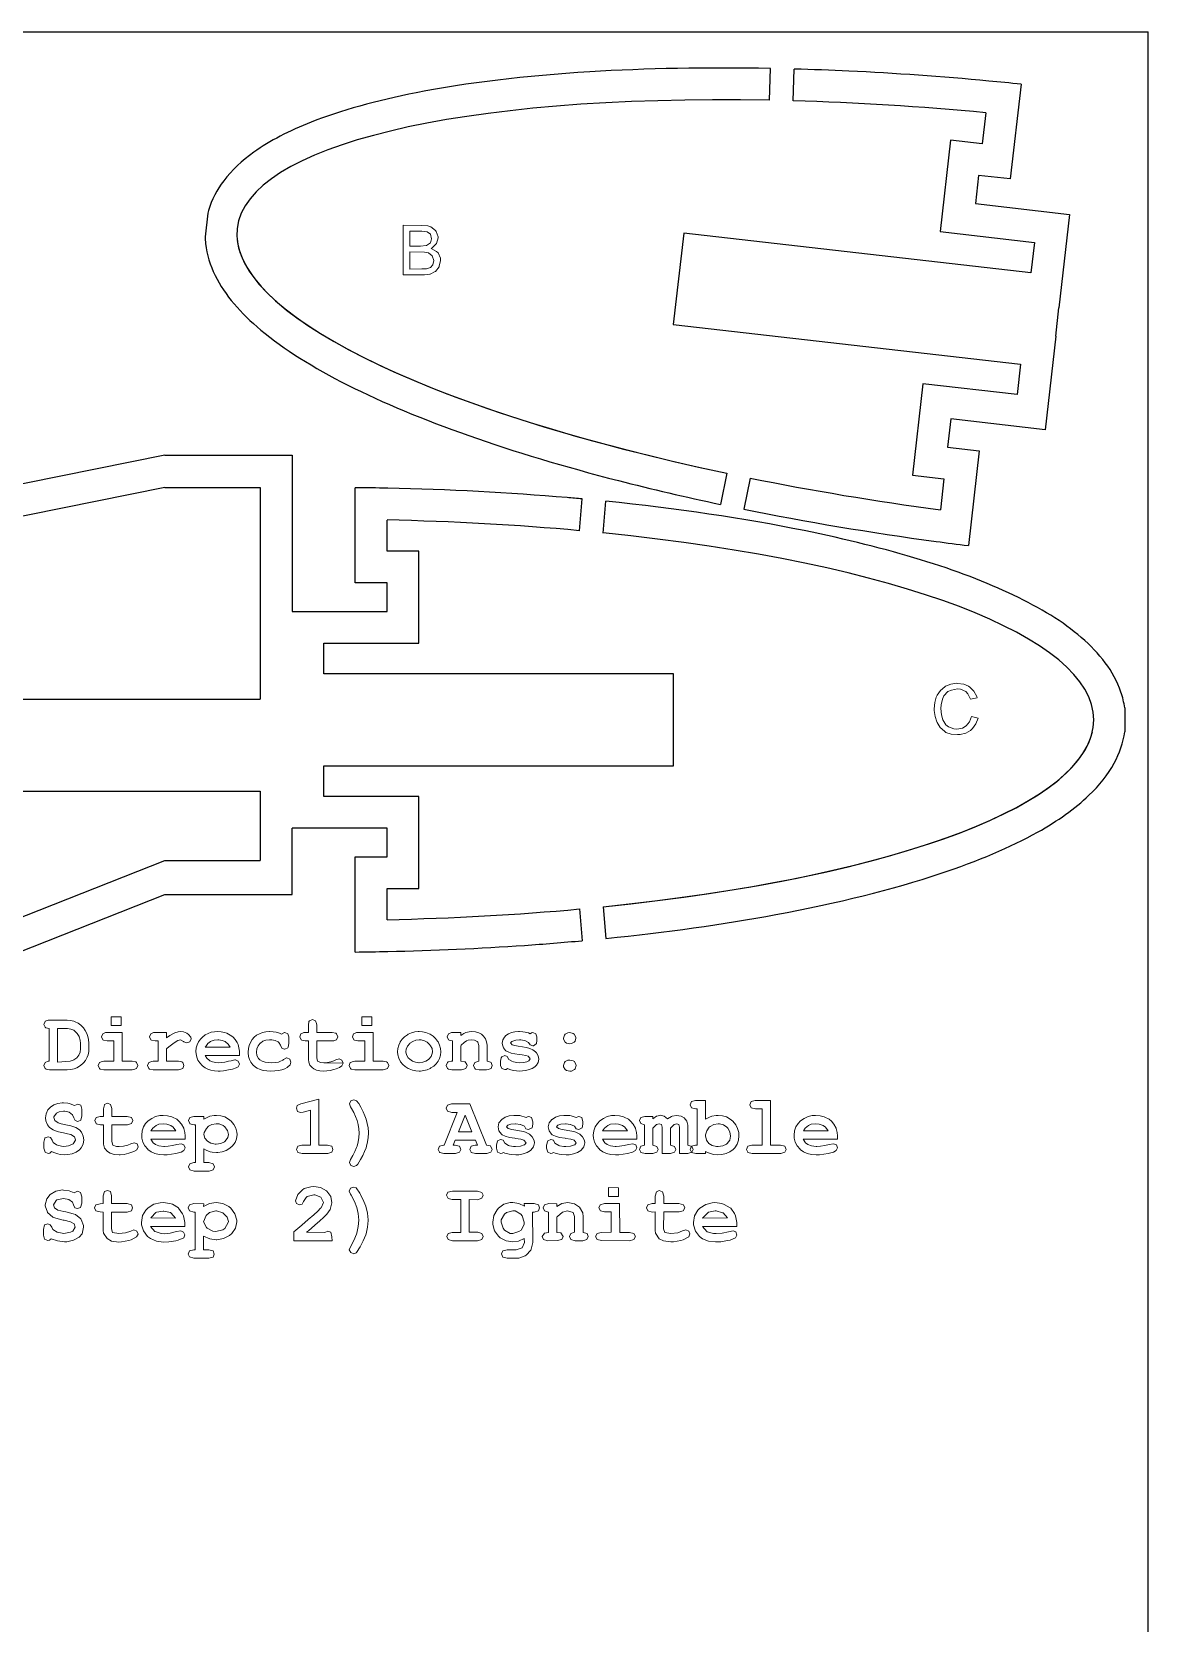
# Model space of a CAD drawing. Extents: x 0 to 230, y 0 to 100.
# Drawn here: x 194.9 to 230, y 50 to 100 of the extents above; entities that cross this region are included whole.
import ezdxf

# ---------------------------------------------------------------- set-up
doc = ezdxf.new("R2010")
doc.units = 0
doc.header["$MEASUREMENT"] = 0
for name, color, linetype in [('envelope', 2, 'Continuous'), ('man-cut', 6, 'Continuous'), ('man-cut-outerr', 1, 'Continuous'), ('text', 5, 'Continuous')]:
    doc.layers.add(name, color=color, linetype=linetype)

msp = doc.modelspace()

# ---------------------------------------------------------------- linework, layer by layer
at = {"layer": 'envelope'}
for p in [(60.11, 100), (230, 0)]:
    msp.add_line(p, (230, 100), dxfattribs=at)
at = {"layer": 'man-cut'}
for p, q in [((224.896, 97.458), (224.785, 96.485)), ((223.792, 96.598), (223.463, 93.722)), ((224.785, 96.485), (223.792, 96.598)), ((215.406, 93.678), (215.077, 90.802)), ((226.316, 92.432), (215.406, 93.678)), ((223.463, 93.722), (226.425, 93.383)), ((226.425, 93.383), (226.316, 92.432)), ((215.077, 90.802), (225.988, 89.556)), ((225.988, 89.556), (225.879, 88.605)), ((222.917, 88.943), (222.589, 86.067)), ((225.879, 88.605), (222.917, 88.943)), ((222.589, 86.067), (223.582, 85.953)), ((199.1, 85.678), (202.1, 85.678)), ((202.1, 85.678), (202.1, 79.035)), ((223.582, 85.953), (223.471, 84.979)), ((206.081, 83.683), (206.081, 84.661)), ((207.081, 83.683), (206.081, 83.683)), ((207.081, 80.788), (207.081, 83.683)), ((204.1, 79.83), (204.1, 80.788)), ((204.1, 80.788), (207.081, 80.788)), ((215.081, 79.83), (204.1, 79.83)), ((215.081, 76.935), (215.081, 79.83)), ((191.6, 79.035), (202.1, 79.035)), ((204.1, 75.978), (204.1, 76.935)), ((204.1, 76.935), (215.081, 76.935)), ((191.6, 76.14), (202.1, 76.14)), ((202.1, 76.14), (202.1, 73.968)), ((207.081, 75.978), (204.1, 75.978)), ((207.081, 73.083), (207.081, 75.978)), ((199.1, 73.968), (202.1, 73.968)), ((206.081, 72.104), (206.081, 73.083)), ((206.081, 73.083), (207.081, 73.083))]:
    msp.add_line(p, q, dxfattribs=at)
for points in [[(199.1, 85.678), (186.175, 83.075), (180.891, 81.86)], [(168.37, 61.607), (176.966, 65.19), (189.497, 70.176), (199.1, 73.968)]]:
    msp.add_lwpolyline(points, dxfattribs=at)
for centre, major_axis, ratio, start_param, end_param in [((226.152, 90.994), (24.779, -2.83), 0.252606, 1.930528, 4.352657), ((226.152, 90.994), (24.779, -2.83), 0.252606, 1.650312, 1.898714), ((226.152, 90.994), (24.779, -2.83), 0.252606, 3.201146, 4.352657), ((226.152, 90.994), (24.779, -2.83), 0.252606, 4.384471, 4.632873), ((226.152, 90.994), (24.779, -2.83), 0.252606, 4.384471, 4.632873), ((204.1, 78.383), (-24.191, 0), 0.260432, 4.373992, 4.630404), ((204.1, 78.383), (-24.191, 0), 0.260432, 1.942108, 4.341077), ((204.1, 78.383), (-24.191, 0), 0.260432, 1.942108, 3.082036), ((204.1, 78.383), (-24.191, 0), 0.260432, 1.652781, 1.909193), ((204.1, 78.383), (-24.191, 0), 0.260432, 1.652781, 1.909193)]:
    msp.add_ellipse(centre, major_axis=major_axis, ratio=ratio, start_param=start_param, end_param=end_param, dxfattribs=at)
at = {"layer": 'man-cut-outerr'}
for p, q in [((218.098, 97.849), (218.129, 98.848)), ((218.848, 97.831), (218.878, 98.831)), ((200.449, 94.307), (200.364, 93.562)), ((227.095, 90.436), (227.196, 91.325)), ((199.1, 86.698), (203.1, 86.698)), ((203.1, 86.698), (203.1, 81.788)), ((216.76, 86.132), (216.564, 85.151)), ((217.494, 85.98), (217.299, 85)), ((212.131, 84.325), (212.214, 85.322)), ((212.877, 84.253), (212.961, 85.25)), ((229.264, 78.758), (229.264, 78.008)), ((203.1, 72.893), (203.1, 74.978)), ((199.1, 72.893), (203.1, 72.893)), ((212.877, 72.512), (212.961, 71.515)), ((212.131, 72.44), (212.214, 71.443))]:
    msp.add_line(p, q, dxfattribs=at)
for points in [[(226.005, 98.353), (225.665, 95.378), (224.672, 95.491), (224.57, 94.602), (227.532, 94.264), (227.196, 91.325)], [(227.095, 90.436), (226.759, 87.498), (223.797, 87.836), (223.696, 86.947), (224.689, 86.833), (224.349, 83.857)], [(199.1, 86.698), (185.964, 84.053), (180.667, 82.834)], [(203.1, 81.788), (206.081, 81.788), (206.081, 82.683), (205.081, 82.683), (205.081, 85.677)], [(205.081, 71.088), (205.081, 74.083), (206.081, 74.083), (206.081, 74.978), (203.1, 74.978)], [(168.755, 60.684), (177.343, 64.264), (189.866, 69.246), (199.1, 72.893)]]:
    msp.add_lwpolyline(points, dxfattribs=at)
for points, knots in [([(218.129, 98.848), (216.136, 98.887), (214.225, 98.851), (210.43, 98.618), (208.59, 98.397), (205.737, 97.836), (204.631, 97.531), (203.003, 96.887), (202.402, 96.579), (201.526, 95.952), (201.206, 95.657), (200.739, 95.037), (200.572, 94.725), (200.464, 94.362), (200.456, 94.335), (200.449, 94.307)], [1.930064, 1.930064, 1.930064, 1.930064, 2.182025, 2.182025, 2.47046, 2.47046, 2.699196, 2.699196, 2.86919, 2.86919, 2.993871, 2.993871, 3.096572, 3.096572, 3.104889, 3.104889, 3.104889, 3.104889]), ([(226.005, 98.353), (225.666, 98.389), (225.328, 98.422), (224.99, 98.454), (223.512, 98.593), (222.041, 98.697), (220.02, 98.793), (219.446, 98.815), (218.878, 98.831)], [1.6097584, 1.6097584, 1.6097584, 1.6097584, 1.6503123, 1.6503123, 1.6503123, 1.8275497, 1.8275497, 1.8986244, 1.8986244, 1.8986244, 1.8986244]), ([(200.364, 93.562), (200.366, 93.491), (200.371, 93.419), (200.418, 93), (200.524, 92.664), (200.834, 92.033), (201.036, 91.736), (201.518, 91.168), (201.798, 90.896), (202.838, 90.027), (203.753, 89.455), (205.945, 88.349), (207.222, 87.817), (210.081, 86.809), (211.663, 86.335), (214.388, 85.634), (215.461, 85.385), (216.564, 85.151)], [3.178295, 3.178295, 3.178295, 3.178295, 3.199273, 3.199273, 3.301974, 3.301974, 3.404676, 3.404676, 3.507377, 3.507377, 3.741788, 3.741788, 3.9762, 3.9762, 4.210611, 4.210611, 4.353112, 4.353112, 4.353112, 4.353112]), ([(212.214, 85.322), (212.056, 85.336), (211.898, 85.35), (209.912, 85.52), (208.016, 85.62), (206.102, 85.661), (205.763, 85.668), (205.422, 85.674), (205.081, 85.677)], [4.3743371, 4.3743371, 4.3743371, 4.3743371, 4.3948397, 4.3948397, 4.6304044, 4.6304044, 4.6304044, 4.6722436, 4.6722436, 4.6722436, 4.6722436]), ([(229.264, 78.758), (229.239, 78.927), (229.199, 79.094), (229.033, 79.586), (228.863, 79.893), (228.441, 80.461), (228.188, 80.723), (227.329, 81.461), (226.617, 81.896), (224.926, 82.704), (223.946, 83.075), (221.74, 83.752), (220.515, 84.058), (217.292, 84.713), (215.188, 85.024), (212.961, 85.25)], [3.178748, 3.178748, 3.178748, 3.178748, 3.229508, 3.229508, 3.33288, 3.33288, 3.436252, 3.436252, 3.640605, 3.640605, 3.844957, 3.844957, 4.04931, 4.04931, 4.341842, 4.341842, 4.341842, 4.341842]), ([(217.299, 85), (219.244, 84.607), (221.277, 84.266), (223.337, 83.988), (223.674, 83.943), (224.011, 83.899), (224.349, 83.857)], [4.384543, 4.384543, 4.384543, 4.384543, 4.6328731, 4.6328731, 4.6328731, 4.6734239, 4.6734239, 4.6734239, 4.6734239]), ([(212.961, 71.515), (214.844, 71.706), (216.641, 71.958), (220.232, 72.622), (221.975, 73.055), (224.649, 73.945), (225.673, 74.377), (227.159, 75.209), (227.699, 75.589), (228.462, 76.321), (228.732, 76.656), (229.098, 77.331), (229.214, 77.664), (229.264, 78.008)], [1.941353, 1.941353, 1.941353, 1.941353, 2.188746, 2.188746, 2.47759, 2.47759, 2.706449, 2.706449, 2.876618, 2.876618, 3.001377, 3.001377, 3.104441, 3.104441, 3.104441, 3.104441]), ([(205.081, 71.088), (205.422, 71.091), (205.763, 71.097), (206.102, 71.104), (207.554, 71.135), (208.995, 71.2), (211.014, 71.34), (211.618, 71.389), (212.214, 71.443)], [1.6109413, 1.6109413, 1.6109413, 1.6109413, 1.6527809, 1.6527809, 1.6527809, 1.831436, 1.831436, 1.9088569, 1.9088569, 1.9088569, 1.9088569])]:
    msp.add_open_spline(points, degree=3, knots=knots, dxfattribs=at)
at = {"layer": 'text', "lineweight": 0}
for p, q in [((206.794, 92.548), (206.797, 93.084)), ((206.797, 93.084), (207.254, 93.079)), ((207.254, 93.079), (207.38, 93.056)), ((207.254, 93.079), (207.38, 93.056)), ((207.38, 93.056), (207.505, 92.964)), ((207.38, 93.056), (207.505, 92.964)), ((207.178, 92.551), (206.794, 92.548)), ((207.178, 92.551), (206.794, 92.548)), ((207.323, 92.554), (207.178, 92.551)), ((207.323, 92.554), (207.178, 92.551)), ((207.444, 92.598), (207.323, 92.554)), ((207.444, 92.598), (207.323, 92.554)), ((207.519, 92.683), (207.444, 92.598)), ((207.519, 92.683), (207.444, 92.598)), ((207.505, 92.964), (207.548, 92.818)), ((207.505, 92.964), (207.548, 92.818)), ((207.548, 92.818), (207.519, 92.683)), ((207.548, 92.818), (207.519, 92.683))]:
    msp.add_line(p, q, dxfattribs=at)
for points in [[(207.17, 93.919), (206.586, 93.923), (206.588, 92.363), (207.18, 92.367), (207.26, 92.364), (207.429, 92.39), (207.437, 92.39), (207.599, 92.465), (207.608, 92.472)], [(206.795, 93.268), (206.795, 93.74), (207.107, 93.737)], [(207.107, 93.737), (207.171, 93.735), (207.338, 93.713), (207.448, 93.638), (207.483, 93.5), (207.447, 93.366), (207.324, 93.282), (207.316, 93.282), (207.131, 93.265), (206.795, 93.268)], [(207.107, 93.737), (207.171, 93.735), (207.338, 93.713), (207.448, 93.638), (207.483, 93.5), (207.447, 93.366), (207.324, 93.282), (207.316, 93.282), (207.131, 93.265), (206.795, 93.268)], [(207.604, 93.76), (207.456, 93.877), (207.369, 93.904), (207.17, 93.919)], [(207.505, 93.212), (207.629, 93.335), (207.638, 93.351), (207.684, 93.526), (207.685, 93.557), (207.627, 93.727), (207.604, 93.76)], [(207.505, 93.212), (207.629, 93.335), (207.638, 93.351), (207.684, 93.526), (207.685, 93.557), (207.627, 93.727), (207.604, 93.76)], [(207.637, 93.103), (207.472, 93.189), (207.505, 93.212)], [(207.608, 92.472), (207.717, 92.612), (207.725, 92.636), (207.764, 92.819), (207.758, 92.891), (207.684, 93.054), (207.637, 93.103)], [(207.608, 92.472), (207.717, 92.612), (207.725, 92.636), (207.764, 92.819), (207.758, 92.891), (207.684, 93.054), (207.637, 93.103)], [(224.01, 79.529), (223.986, 79.53), (223.802, 79.505), (223.631, 79.438), (223.615, 79.423), (223.475, 79.308), (223.366, 79.16), (223.34, 79.097), (223.294, 78.93), (223.271, 78.731), (223.277, 78.675), (223.303, 78.49), (223.361, 78.32), (223.368, 78.296), (223.467, 78.14), (223.599, 78.024), (223.645, 77.99), (223.804, 77.937), (224.003, 77.922), (224.091, 77.919), (224.268, 77.961), (224.415, 78.052)], [(224.398, 79.412), (224.359, 79.437), (224.202, 79.507), (224.01, 79.529)], [(223.985, 78.09), (223.897, 78.101), (223.723, 78.163), (223.646, 78.23), (223.547, 78.385), (223.504, 78.539), (223.487, 78.739), (223.491, 78.859), (223.537, 79.034), (223.581, 79.136), (223.705, 79.268), (223.819, 79.32), (224.004, 79.354)], [(224.004, 79.354), (224.1, 79.342), (224.266, 79.273), (224.335, 79.198), (224.417, 79.027), (224.627, 79.076), (224.612, 79.117), (224.522, 79.28), (224.398, 79.412)], [(224.004, 79.354), (224.1, 79.342), (224.266, 79.273), (224.335, 79.198), (224.417, 79.027), (224.627, 79.076), (224.612, 79.117), (224.522, 79.28), (224.398, 79.412)], [(224.447, 78.49), (224.385, 78.325), (224.284, 78.192), (224.17, 78.124), (223.985, 78.09)], [(224.415, 78.052), (224.482, 78.113), (224.582, 78.254), (224.653, 78.435), (224.447, 78.49)], [(195.433, 67.653), (195.341, 67.618), (195.34, 67.617), (195.3, 67.522), (195.3, 67.52), (195.341, 67.428), (195.366, 67.411), (195.476, 67.39), (196.005, 67.39), (196.028, 67.39), (196.145, 67.399), (196.249, 67.418), (196.336, 67.451), (196.42, 67.499), (196.51, 67.571), (196.541, 67.601), (196.605, 67.683), (196.658, 67.782), (196.686, 67.86), (196.708, 67.964), (196.714, 68.077), (196.714, 68.203), (196.714, 68.226), (196.705, 68.34), (196.683, 68.435), (196.646, 68.53), (196.593, 68.626), (196.539, 68.704), (196.474, 68.778), (196.462, 68.788), (196.38, 68.849), (196.278, 68.899), (196.237, 68.913), (196.132, 68.938), (196.027, 68.946), (195.476, 68.947)], [(195.476, 68.947), (195.43, 68.945), (195.341, 68.912), (195.338, 68.909), (195.3, 68.815), (195.3, 68.815), (195.34, 68.722), (195.358, 68.707), (195.463, 68.683)], [(195.463, 68.683), (195.463, 67.653), (195.433, 67.653), (195.463, 67.653)], [(195.725, 67.631), (195.725, 68.683), (196.004, 68.683)], [(196.004, 68.683), (196.036, 68.682), (196.145, 68.666), (196.237, 68.629), (196.272, 68.603), (196.341, 68.531), (196.404, 68.428), (196.409, 68.418), (196.44, 68.32), (196.451, 68.209), (196.451, 68.085), (196.45, 68.048), (196.434, 67.938), (196.398, 67.849), (196.396, 67.844), (196.33, 67.763), (196.242, 67.699), (196.221, 67.688), (196.128, 67.662), (195.725, 67.631)], [(199.151, 68.556), (198.793, 68.556), (198.748, 68.554), (198.658, 68.52), (198.657, 68.519), (198.617, 68.424), (198.617, 68.422), (198.658, 68.33)], [(199.591, 68.59), (199.52, 68.584), (199.413, 68.55), (199.349, 68.52), (199.258, 68.466), (199.151, 68.392)], [(199.151, 68.392), (199.151, 68.556)], [(199.922, 68.365), (199.913, 68.411), (199.84, 68.496), (199.787, 68.533), (199.69, 68.576), (199.591, 68.59)], [(200.754, 68.59), (200.662, 68.585), (200.56, 68.565), (200.463, 68.531), (200.371, 68.481), (200.284, 68.417), (200.215, 68.349), (200.156, 68.266), (200.112, 68.174), (200.087, 68.074), (200.078, 67.965), (200.083, 67.89), (200.104, 67.788), (200.141, 67.693), (200.196, 67.606)], [(201.314, 68.334), (201.249, 68.412), (201.237, 68.423), (201.157, 68.48), (201.049, 68.534), (200.97, 68.562), (200.866, 68.583), (200.754, 68.59)], [(202.393, 68.59), (202.382, 68.59), (202.269, 68.582), (202.165, 68.56), (202.069, 68.522), (201.982, 68.472)], [(202.391, 68.328), (202.461, 68.324), (202.567, 68.305), (202.657, 68.266), (202.68, 68.249), (202.731, 68.161), (202.773, 68.065), (202.865, 68.035), (202.867, 68.035), (202.96, 68.075), (202.977, 68.099), (202.997, 68.209), (202.997, 68.378), (202.994, 68.423), (202.96, 68.514), (202.867, 68.554)], [(202.769, 68.508), (202.7, 68.539), (202.596, 68.57), (202.504, 68.585), (202.393, 68.59)], [(202.867, 68.554), (202.862, 68.554), (202.769, 68.508)], [(207.092, 68.59), (207.057, 68.59), (206.953, 68.577), (206.85, 68.548), (206.751, 68.503), (206.722, 68.487), (206.634, 68.424), (206.56, 68.351)], [(207.63, 67.575), (207.691, 67.659), (207.734, 67.746), (207.763, 67.848), (207.774, 67.952), (207.774, 67.956), (207.763, 68.06), (207.735, 68.162), (207.689, 68.262), (207.672, 68.289), (207.61, 68.371), (207.532, 68.441), (207.439, 68.502), (207.402, 68.521), (207.3, 68.56), (207.197, 68.583), (207.092, 68.59)], [(208.402, 68.556), (208.151, 68.556), (208.105, 68.554), (208.016, 68.52), (208.015, 68.519), (207.975, 68.424), (207.975, 68.423), (208.015, 68.33)], [(208.748, 68.59), (208.662, 68.584), (208.56, 68.56), (208.49, 68.528), (208.402, 68.467)], [(208.402, 68.467), (208.402, 68.556)], [(209.118, 68.445), (209.05, 68.504), (208.962, 68.553), (208.861, 68.58), (208.748, 68.59)], [(210.244, 68.59), (210.212, 68.59), (210.097, 68.579), (209.995, 68.554), (209.901, 68.515), (209.82, 68.462), (209.771, 68.415), (209.719, 68.328)], [(210.58, 68.52), (210.523, 68.544), (210.419, 68.574), (210.353, 68.584), (210.244, 68.59)], [(210.246, 68.328), (210.289, 68.325), (210.394, 68.308), (210.432, 68.295), (210.529, 68.248), (210.575, 68.169), (210.659, 68.14), (210.688, 68.143), (210.77, 68.199), (210.775, 68.207), (210.79, 68.316), (210.79, 68.38), (210.788, 68.427), (210.754, 68.516)], [(210.665, 68.556), (210.626, 68.547), (210.58, 68.52)], [(210.754, 68.516), (210.665, 68.556)], [(198.658, 68.33), (198.683, 68.313), (198.793, 68.293), (198.888, 68.293), (198.888, 67.653), (198.731, 67.653), (198.686, 67.65), (198.597, 67.618), (198.596, 67.617), (198.556, 67.522), (198.556, 67.52), (198.597, 67.428), (198.621, 67.411), (198.731, 67.39), (199.526, 67.39), (199.573, 67.393), (199.661, 67.428), (199.662, 67.428), (199.701, 67.521), (199.701, 67.523), (199.661, 67.618), (199.636, 67.633), (199.526, 67.653), (199.151, 67.653), (199.151, 68.05), (199.171, 68.066), (199.267, 68.144), (199.351, 68.208), (199.425, 68.258), (199.505, 68.303), (199.59, 68.328)], [(199.59, 68.328), (199.593, 68.328), (199.686, 68.278), (199.696, 68.27), (199.788, 68.23), (199.789, 68.23), (199.884, 68.27), (199.884, 68.27), (199.922, 68.365)], [(200.792, 67.61), (200.701, 67.615), (200.595, 67.636), (200.51, 67.673), (200.498, 67.682), (200.417, 67.752), (200.364, 67.839), (201.443, 67.839), (201.443, 67.952), (201.443, 67.97), (201.43, 68.08)], [(200.371, 68.103), (200.383, 68.123), (200.45, 68.209), (200.531, 68.272), (200.552, 68.284), (200.649, 68.317), (200.762, 68.328)], [(200.762, 68.328), (200.792, 68.326), (200.9, 68.311), (200.994, 68.272), (201.011, 68.261), (201.089, 68.193), (201.151, 68.103), (200.371, 68.103)], [(200.762, 68.328), (200.792, 68.326), (200.9, 68.311), (200.994, 68.272), (201.011, 68.261), (201.089, 68.193), (201.151, 68.103), (200.371, 68.103)], [(201.43, 68.08), (201.401, 68.178), (201.371, 68.242), (201.314, 68.334)], [(201.43, 68.08), (201.401, 68.178), (201.371, 68.242), (201.314, 68.334)], [(201.842, 68.335), (201.787, 68.248), (201.749, 68.154), (201.724, 68.052), (201.717, 67.941), (201.717, 67.916), (201.729, 67.81), (201.759, 67.712), (201.805, 67.623), (201.868, 67.544), (201.948, 67.474), (202.005, 67.438), (202.092, 67.398), (202.191, 67.369), (202.302, 67.352), (202.426, 67.347), (202.433, 67.347), (202.561, 67.352), (202.676, 67.366), (202.778, 67.389), (202.867, 67.422), (202.944, 67.463), (202.95, 67.468), (203.035, 67.546)], [(201.982, 68.472), (201.905, 68.408), (201.842, 68.335)], [(202.446, 67.609), (202.371, 67.612), (202.254, 67.627), (202.16, 67.656), (202.088, 67.7), (202.042, 67.746), (201.995, 67.834), (201.981, 67.942), (201.992, 68.042), (202.029, 68.137), (202.093, 68.219), (202.101, 68.225), (202.182, 68.282), (202.278, 68.316), (202.391, 68.328)], [(206.56, 68.351), (206.499, 68.265), (206.497, 68.259), (206.45, 68.158), (206.422, 68.057), (206.412, 67.954), (206.421, 67.856), (206.45, 67.754), (206.498, 67.656), (206.509, 67.638), (206.574, 67.557), (206.654, 67.488), (206.748, 67.431), (206.782, 67.415), (206.883, 67.377), (206.987, 67.355), (207.092, 67.348), (207.133, 67.349), (207.238, 67.361), (207.34, 67.389), (207.44, 67.433), (207.462, 67.444), (207.554, 67.504), (207.63, 67.575)], [(207.092, 67.61), (207.086, 67.61), (206.977, 67.624), (206.88, 67.66), (206.796, 67.719), (206.75, 67.766), (206.694, 67.855), (206.676, 67.949), (206.686, 68.035), (206.725, 68.128), (206.794, 68.213), (206.803, 68.221), (206.888, 68.281), (206.984, 68.316), (207.092, 68.328)], [(207.092, 68.328), (207.151, 68.324), (207.254, 68.3), (207.342, 68.254), (207.42, 68.184), (207.449, 68.145), (207.495, 68.051), (207.51, 67.95), (207.504, 67.896), (207.466, 67.804), (207.391, 67.719), (207.385, 67.713), (207.299, 67.656), (207.202, 67.623), (207.092, 67.61)], [(208.015, 68.33), (208.033, 68.317), (208.138, 68.293), (208.138, 67.653), (208.099, 67.653), (208.006, 67.633), (207.981, 67.614), (207.945, 67.522), (207.945, 67.52), (207.986, 67.428), (208.01, 67.411), (208.12, 67.39), (208.419, 67.39), (208.466, 67.393), (208.555, 67.428), (208.555, 67.428), (208.595, 67.521), (208.592, 67.555), (208.532, 67.633), (208.518, 67.641), (208.402, 67.653), (208.402, 68.143), (208.416, 68.158), (208.503, 68.242), (208.576, 68.293), (208.627, 68.313), (208.734, 68.328)], [(208.734, 68.328), (208.831, 68.317), (208.916, 68.276), (208.935, 68.254), (208.962, 68.15), (208.962, 67.653), (208.932, 67.652), (208.838, 67.618), (208.838, 67.617), (208.798, 67.522), (208.798, 67.52), (208.84, 67.428), (208.865, 67.411), (208.975, 67.39), (209.212, 67.39), (209.259, 67.393), (209.349, 67.428), (209.349, 67.428), (209.387, 67.521), (209.387, 67.523), (209.349, 67.618), (209.331, 67.63), (209.225, 67.653), (209.225, 68.143), (209.225, 68.157), (209.211, 68.268), (209.175, 68.364), (209.118, 68.445)], [(209.719, 68.328), (209.701, 68.227), (209.706, 68.173), (209.739, 68.077), (209.807, 67.996), (209.819, 67.987), (209.887, 67.947), (209.978, 67.913), (210.093, 67.887), (210.23, 67.868), (210.33, 67.855), (210.441, 67.834), (210.512, 67.811), (210.526, 67.804), (210.58, 67.727), (210.533, 67.667), (210.475, 67.642), (210.374, 67.619), (210.251, 67.61)], [(209.87, 67.427), (209.943, 67.396), (210.049, 67.369), (210.148, 67.353), (210.259, 67.348), (210.336, 67.35), (210.448, 67.365), (210.549, 67.393), (210.64, 67.433), (210.723, 67.485), (210.777, 67.535), (210.829, 67.621), (210.847, 67.722), (210.847, 67.724), (210.828, 67.825), (210.774, 67.919), (210.748, 67.949), (210.668, 68.012), (210.565, 68.06), (210.536, 68.07), (210.452, 68.091), (210.339, 68.111), (210.201, 68.132), (210.097, 68.149), (210.018, 68.172), (209.964, 68.23), (210.004, 68.277), (210.032, 68.291), (210.128, 68.318), (210.246, 68.328)], [(200.196, 67.606), (200.268, 67.526), (200.284, 67.513), (200.363, 67.453), (200.451, 67.407), (200.549, 67.375), (200.656, 67.354), (200.773, 67.348), (200.833, 67.349), (200.938, 67.356), (201.046, 67.371), (201.155, 67.392), (201.23, 67.408), (201.341, 67.445), (201.405, 67.481), (201.444, 67.568), (201.407, 67.662), (201.319, 67.7)], [(201.319, 67.7), (201.297, 67.698), (201.181, 67.673), (201.095, 67.653), (200.981, 67.63), (200.879, 67.615), (200.792, 67.61)], [(202.931, 67.763), (202.924, 67.762), (202.831, 67.713), (202.807, 67.693), (202.714, 67.643), (202.669, 67.631), (202.566, 67.615), (202.446, 67.609)], [(203.035, 67.546), (203.063, 67.629), (203.025, 67.723), (202.931, 67.763)], [(204.574, 67.73), (204.573, 67.73), (204.471, 67.698), (204.413, 67.671), (204.313, 67.637), (204.209, 67.618), (204.099, 67.61)], [(204.701, 67.598), (204.663, 67.692), (204.574, 67.73)], [(209.782, 67.832), (209.781, 67.832), (209.687, 67.792), (209.669, 67.766), (209.65, 67.656), (209.65, 67.567)], [(209.65, 67.567), (209.652, 67.521), (209.687, 67.433), (209.69, 67.429)], [(210.251, 67.61), (210.157, 67.617), (210.056, 67.638), (209.999, 67.659), (209.911, 67.714), (209.862, 67.806), (209.782, 67.832)], [(209.69, 67.429), (209.784, 67.392), (209.829, 67.4), (209.87, 67.427)], [(195.428, 66.124), (195.368, 66.008), (195.349, 65.879), (195.359, 65.783), (195.413, 65.658), (195.476, 65.579), (195.588, 65.498), (195.632, 65.477), (195.755, 65.437), (195.913, 65.402), (196.038, 65.377), (196.142, 65.35), (196.256, 65.279), (196.29, 65.186), (196.289, 65.171), (196.219, 65.063), (196.194, 65.046), (196.075, 64.998), (195.93, 64.98)], [(195.507, 66.21), (195.428, 66.124)], [(195.917, 66.353), (195.875, 66.351), (195.734, 66.33), (195.611, 66.284), (195.507, 66.21)], [(196.416, 64.872), (196.473, 64.932), (196.533, 65.046), (196.552, 65.184), (196.537, 65.306), (196.481, 65.425), (196.414, 65.502), (196.3, 65.573), (196.267, 65.589), (196.146, 65.625), (195.99, 65.662), (195.838, 65.693), (195.744, 65.72), (195.645, 65.791), (195.611, 65.885), (195.613, 65.914), (195.694, 66.024), (195.774, 66.068), (195.919, 66.089)], [(196.262, 66.261), (196.233, 66.278), (196.106, 66.33), (196.056, 66.341), (195.917, 66.353)], [(195.919, 66.089), (195.959, 66.087), (196.09, 66.056), (196.094, 66.055), (196.202, 65.974), (196.238, 65.879), (196.281, 65.793), (196.366, 65.762), (196.46, 65.804), (196.464, 65.808), (196.496, 65.939), (196.496, 66.137), (196.495, 66.145), (196.46, 66.272), (196.366, 66.311)], [(196.366, 66.311), (196.262, 66.261)], [(197.303, 66.336), (197.207, 66.295), (197.203, 66.291), (197.17, 66.16), (197.17, 65.922), (197.076, 65.922), (197.066, 65.922), (196.941, 65.887), (196.899, 65.791), (196.941, 65.696), (196.945, 65.693), (197.076, 65.658), (197.17, 65.658), (197.17, 65.08), (197.172, 65.051), (197.207, 64.926), (197.293, 64.82), (197.38, 64.765), (197.505, 64.726), (197.661, 64.715), (197.696, 64.715), (197.823, 64.73), (197.973, 64.765), (198.127, 64.819), (198.221, 64.876), (198.262, 64.965)], [(197.661, 64.976), (197.58, 64.982), (197.469, 65.019), (197.434, 65.13), (197.434, 65.658), (197.919, 65.658), (197.931, 65.66), (198.056, 65.696), (198.096, 65.789), (198.056, 65.887), (198.052, 65.891), (197.919, 65.922), (197.434, 65.922), (197.434, 66.16), (197.434, 66.17), (197.397, 66.295), (197.303, 66.336)], [(203.941, 66.461), (203.375, 66.314), (203.262, 66.261), (203.235, 66.178)], [(203.235, 66.178), (203.271, 66.08), (203.358, 66.041), (203.443, 66.056), (203.677, 66.118)], [(203.677, 66.118), (203.677, 65.019), (203.412, 65.019), (203.402, 65.019), (203.277, 64.984), (203.237, 64.888), (203.277, 64.794), (203.281, 64.79), (203.412, 64.757), (204.207, 64.757), (204.217, 64.757), (204.342, 64.794), (204.382, 64.888), (204.342, 64.984), (204.338, 64.988), (204.207, 65.019), (203.941, 65.019), (203.941, 66.461)], [(208.284, 66.049), (207.872, 65.019)], [(208.113, 66.314), (208.104, 66.314), (207.978, 66.278), (207.938, 66.182), (207.978, 66.087), (207.982, 66.083), (208.113, 66.049), (208.284, 66.049)], [(208.858, 65.18), (208.922, 65.019), (208.858, 65.019), (208.849, 65.019), (208.723, 64.984), (208.681, 64.888), (208.723, 64.794), (208.727, 64.79), (208.858, 64.757), (209.212, 64.757), (209.222, 64.757), (209.347, 64.794), (209.386, 64.888), (209.328, 65), (209.205, 65.019), (208.681, 66.313), (208.113, 66.314)], [(216.091, 66.422), (215.783, 66.422), (215.774, 66.422), (215.648, 66.386), (215.608, 66.291), (215.648, 66.195), (215.652, 66.191), (215.783, 66.158), (215.827, 66.158), (215.827, 65.019), (215.783, 65.019), (215.774, 65.019), (215.648, 64.984), (215.608, 64.888), (215.648, 64.794), (215.652, 64.79), (215.783, 64.757), (216.091, 64.757), (216.091, 64.82)], [(216.091, 65.831), (216.091, 66.422)], [(198.497, 65.702), (198.427, 65.592), (198.385, 65.469), (198.372, 65.331), (198.377, 65.24), (198.41, 65.111), (198.472, 64.996), (198.562, 64.892), (198.566, 64.888), (198.668, 64.811), (198.786, 64.757), (198.918, 64.724), (199.067, 64.715), (199.171, 64.717), (199.307, 64.732), (199.448, 64.757), (199.608, 64.799), (199.698, 64.847), (199.737, 64.934)], [(199.047, 65.956), (198.94, 65.949), (198.811, 65.918), (198.689, 65.862), (198.578, 65.783), (198.497, 65.702)], [(199.055, 65.693), (199.165, 65.683), (199.286, 65.639), (199.361, 65.581), (199.444, 65.469), (198.664, 65.469)], [(198.664, 65.469), (198.722, 65.554), (198.824, 65.639), (198.914, 65.675), (199.055, 65.693)], [(199.729, 65.415), (199.694, 65.542), (199.692, 65.55), (199.625, 65.675), (199.542, 65.777), (199.477, 65.831), (199.344, 65.901), (199.319, 65.91), (199.188, 65.945), (199.047, 65.956)], [(200.326, 65.922), (200.018, 65.922), (200.008, 65.922), (199.883, 65.887), (199.842, 65.791)], [(199.842, 65.791), (199.883, 65.696)], [(199.883, 65.696), (199.887, 65.693), (200.018, 65.658), (200.062, 65.658), (200.062, 64.47), (200.018, 64.47), (200.01, 64.47), (199.883, 64.434), (199.842, 64.337), (199.883, 64.245), (199.887, 64.241), (200.018, 64.206), (200.484, 64.206), (200.495, 64.206), (200.62, 64.245), (200.659, 64.337), (200.62, 64.434), (200.614, 64.437), (200.484, 64.47), (200.326, 64.47), (200.326, 64.901)], [(200.72, 65.956), (200.651, 65.952), (200.516, 65.926), (200.447, 65.901), (200.326, 65.833)], [(200.326, 65.833), (200.326, 65.922)], [(200.716, 65.046), (200.682, 65.048), (200.549, 65.077), (200.439, 65.146), (200.36, 65.234), (200.326, 65.35), (200.335, 65.419), (200.405, 65.546), (200.468, 65.612), (200.58, 65.673), (200.716, 65.693)], [(200.716, 65.693), (200.805, 65.685), (200.928, 65.637), (200.98, 65.598), (201.063, 65.494), (201.069, 65.481), (201.105, 65.354), (201.084, 65.257), (200.994, 65.146), (200.971, 65.127), (200.855, 65.067), (200.716, 65.046)], [(201.227, 64.998), (201.306, 65.103), (201.354, 65.223), (201.369, 65.354), (201.365, 65.423), (201.334, 65.548), (201.271, 65.666), (201.179, 65.773), (201.1, 65.841), (200.984, 65.904), (200.857, 65.943), (200.72, 65.956)], [(208.539, 65.964), (208.75, 65.442), (208.325, 65.442)], [(208.325, 65.442), (208.539, 65.964)], [(209.599, 65.72), (209.571, 65.592), (209.597, 65.469), (209.678, 65.361), (209.698, 65.346), (209.794, 65.298), (209.929, 65.259), (210.102, 65.234), (210.119, 65.232), (210.283, 65.207), (210.383, 65.177), (210.45, 65.092), (210.402, 65.034), (210.391, 65.028), (210.275, 64.99), (210.121, 64.976)], [(210.113, 65.956), (210.063, 65.956), (209.921, 65.937), (209.798, 65.895), (209.69, 65.829), (209.686, 65.824), (209.599, 65.72)], [(210.687, 64.963), (210.716, 65.088), (210.706, 65.163), (210.643, 65.284), (210.562, 65.361), (210.437, 65.427), (210.373, 65.444), (210.244, 65.471), (210.071, 65.498), (210.002, 65.51), (209.888, 65.539), (209.834, 65.596), (209.875, 65.643), (209.969, 65.679), (210.117, 65.693)], [(210.45, 65.887), (210.421, 65.899), (210.291, 65.941), (210.252, 65.947), (210.113, 65.956)], [(210.117, 65.693), (210.129, 65.693), (210.264, 65.673), (210.273, 65.671), (210.398, 65.614), (210.445, 65.535), (210.529, 65.506), (210.639, 65.566), (210.66, 65.681), (210.66, 65.746), (210.66, 65.756), (210.624, 65.883)], [(210.535, 65.922), (210.497, 65.914), (210.45, 65.887)], [(210.624, 65.883), (210.535, 65.922)], [(211.176, 65.72), (211.147, 65.592), (211.174, 65.469), (211.255, 65.361), (211.274, 65.346), (211.371, 65.298), (211.505, 65.259), (211.679, 65.234), (211.696, 65.232), (211.862, 65.207), (211.96, 65.177), (212.027, 65.092), (211.979, 65.034), (211.969, 65.028), (211.852, 64.99), (211.698, 64.976)], [(211.69, 65.956), (211.642, 65.956), (211.498, 65.937), (211.374, 65.895), (211.267, 65.829), (211.263, 65.824), (211.176, 65.72)], [(212.266, 64.963), (212.295, 65.088), (212.285, 65.163), (212.222, 65.284), (212.141, 65.361), (212.014, 65.427), (211.95, 65.444), (211.821, 65.471), (211.648, 65.498), (211.58, 65.51), (211.465, 65.539), (211.411, 65.596), (211.451, 65.643), (211.546, 65.679), (211.694, 65.693)], [(212.027, 65.887), (211.998, 65.899), (211.867, 65.941), (211.829, 65.947), (211.69, 65.956)], [(211.694, 65.693), (211.706, 65.693), (211.84, 65.673), (211.85, 65.671), (211.975, 65.614), (212.021, 65.535), (212.106, 65.506), (212.218, 65.566), (212.237, 65.681), (212.237, 65.746), (212.237, 65.756), (212.202, 65.883)], [(212.112, 65.922), (212.073, 65.914), (212.027, 65.887)], [(212.202, 65.883), (212.112, 65.922)], [(212.691, 65.702), (212.62, 65.592), (212.58, 65.469), (212.564, 65.331), (212.57, 65.24), (212.605, 65.111), (212.664, 64.996), (212.755, 64.892), (212.761, 64.888), (212.863, 64.811), (212.978, 64.757), (213.111, 64.724), (213.259, 64.715), (213.365, 64.717), (213.5, 64.732), (213.64, 64.757), (213.8, 64.799), (213.891, 64.847), (213.929, 64.934)], [(213.242, 65.956), (213.134, 65.949), (213.003, 65.918), (212.882, 65.862), (212.77, 65.783), (212.691, 65.702)], [(213.248, 65.693), (213.357, 65.683), (213.479, 65.639), (213.554, 65.581), (213.637, 65.469), (212.857, 65.469)], [(212.857, 65.469), (212.915, 65.554), (213.017, 65.639), (213.107, 65.675), (213.248, 65.693)], [(213.921, 65.415), (213.887, 65.542), (213.885, 65.55), (213.818, 65.675), (213.735, 65.777), (213.669, 65.831), (213.536, 65.901), (213.511, 65.91), (213.382, 65.945), (213.242, 65.956)], [(214.439, 65.922), (214.189, 65.922), (214.179, 65.922), (214.054, 65.887), (214.014, 65.791)], [(214.014, 65.791), (214.052, 65.696)], [(214.052, 65.696), (214.176, 65.658), (214.176, 65.019), (214.052, 64.984), (214.014, 64.888), (214.054, 64.794), (214.058, 64.79), (214.189, 64.757), (214.426, 64.757), (214.437, 64.757), (214.563, 64.794), (214.603, 64.888), (214.563, 64.982), (214.439, 65.019), (214.439, 65.55), (214.457, 65.571), (214.547, 65.666), (214.638, 65.693)], [(214.676, 65.958), (214.557, 65.935), (214.549, 65.931), (214.439, 65.849)], [(214.439, 65.849), (214.439, 65.922)], [(214.638, 65.693), (214.707, 65.669), (214.728, 65.587), (214.728, 64.757), (214.978, 64.757), (214.988, 64.757), (215.113, 64.794), (215.154, 64.888), (215.113, 64.982), (214.992, 65.019), (214.992, 65.55), (215.015, 65.579), (215.107, 65.669), (215.188, 65.693)], [(214.638, 65.693), (214.707, 65.669), (214.728, 65.587), (214.728, 64.757), (214.978, 64.757), (214.988, 64.757), (215.113, 64.794), (215.154, 64.888), (215.113, 64.982), (214.992, 65.019), (214.992, 65.55), (215.015, 65.579), (215.107, 65.669), (215.188, 65.693)], [(214.898, 65.847), (214.79, 65.929), (214.676, 65.958)], [(214.9, 65.845), (214.898, 65.847)], [(215.181, 65.956), (215.173, 65.956), (215.038, 65.929), (215.017, 65.92), (214.9, 65.845)], [(215.188, 65.693), (215.254, 65.669), (215.277, 65.587), (215.277, 64.757), (215.527, 64.757), (215.537, 64.757), (215.662, 64.794), (215.7, 64.888), (215.662, 64.982), (215.539, 65.019), (215.539, 65.608), (215.537, 65.648), (215.502, 65.775), (215.419, 65.879), (215.321, 65.935), (215.181, 65.956)], [(216.488, 65.956), (216.422, 65.954), (216.288, 65.926), (216.214, 65.899), (216.091, 65.831)], [(216.484, 64.976), (216.436, 64.978), (216.299, 65.007), (216.193, 65.071), (216.116, 65.175), (216.091, 65.308), (216.093, 65.344), (216.126, 65.471), (216.205, 65.581), (216.236, 65.608), (216.349, 65.671), (216.484, 65.693)], [(216.484, 65.693), (216.526, 65.691), (216.653, 65.658), (216.763, 65.581), (216.79, 65.552), (216.856, 65.438), (216.877, 65.304), (216.854, 65.179), (216.775, 65.071), (216.746, 65.048), (216.63, 64.994), (216.484, 64.976)], [(216.484, 65.693), (216.526, 65.691), (216.653, 65.658), (216.763, 65.581), (216.79, 65.552), (216.856, 65.438), (216.877, 65.304), (216.854, 65.179), (216.775, 65.071), (216.746, 65.048), (216.63, 64.994), (216.484, 64.976)], [(216.95, 65.768), (216.867, 65.839), (216.752, 65.904), (216.624, 65.943), (216.488, 65.956)], [(217.011, 64.94), (217.083, 65.051), (217.127, 65.175), (217.14, 65.311), (217.133, 65.417), (217.098, 65.544), (217.038, 65.662), (216.95, 65.768)], [(217.011, 64.94), (217.083, 65.051), (217.127, 65.175), (217.14, 65.311), (217.133, 65.417), (217.098, 65.544), (217.038, 65.662), (216.95, 65.768)], [(218.998, 65.702), (218.929, 65.592), (218.887, 65.469), (218.873, 65.331), (218.879, 65.24), (218.912, 65.111), (218.973, 64.996), (219.062, 64.892), (219.068, 64.888), (219.17, 64.811), (219.287, 64.757), (219.42, 64.724), (219.566, 64.715), (219.672, 64.717), (219.809, 64.732), (219.949, 64.757), (220.109, 64.799), (220.2, 64.847), (220.238, 64.934)], [(219.549, 65.956), (219.441, 65.949), (219.312, 65.918), (219.191, 65.862), (219.077, 65.783), (218.998, 65.702)], [(219.555, 65.693), (219.664, 65.683), (219.788, 65.639), (219.863, 65.581), (219.945, 65.469), (219.166, 65.469)], [(219.166, 65.469), (219.224, 65.554), (219.324, 65.639), (219.414, 65.675), (219.555, 65.693)], [(220.23, 65.415), (220.196, 65.542), (220.194, 65.55), (220.126, 65.675), (220.044, 65.777), (219.978, 65.831), (219.843, 65.901), (219.82, 65.91), (219.689, 65.945), (219.549, 65.956)], [(195.43, 65.286), (195.334, 65.246), (195.328, 65.242), (195.295, 65.111), (195.295, 64.934)], [(195.93, 64.98), (195.851, 64.986), (195.722, 65.023), (195.699, 65.032), (195.59, 65.103), (195.555, 65.18), (195.507, 65.261), (195.43, 65.286)], [(198.135, 65.096), (198.033, 65.063), (197.933, 65.021), (197.8, 64.988), (197.661, 64.976)], [(198.262, 64.965), (198.225, 65.057), (198.135, 65.096)], [(199.086, 64.976), (199.063, 64.976), (198.916, 64.996), (198.803, 65.04), (198.73, 65.096), (198.657, 65.206), (199.735, 65.206), (199.735, 65.317), (199.729, 65.415)], [(199.611, 65.065), (199.611, 65.065), (199.475, 65.04), (199.336, 65.007), (199.199, 64.984), (199.086, 64.976)], [(199.737, 64.934), (199.7, 65.028), (199.611, 65.065)], [(207.857, 65.019), (207.732, 64.984), (207.69, 64.888), (207.732, 64.794), (207.736, 64.79), (207.865, 64.757), (208.219, 64.757), (208.231, 64.757), (208.356, 64.794), (208.396, 64.888), (208.356, 64.984), (208.352, 64.988), (208.219, 65.019), (208.155, 65.019)], [(207.872, 65.019), (207.857, 65.019)], [(208.155, 65.019), (208.219, 65.18), (208.858, 65.18)], [(209.651, 65.198), (209.557, 65.157), (209.553, 65.154), (209.52, 65.023), (209.52, 64.934), (209.52, 64.924), (209.557, 64.799)], [(210.121, 64.976), (210.058, 64.98), (209.927, 65.003), (209.898, 65.013), (209.782, 65.08), (209.732, 65.173), (209.651, 65.198)], [(211.228, 65.198), (211.134, 65.157), (211.13, 65.154), (211.097, 65.023), (211.097, 64.934), (211.097, 64.924), (211.134, 64.799)], [(211.698, 64.976), (211.634, 64.98), (211.503, 65.003), (211.476, 65.013), (211.359, 65.08), (211.309, 65.173), (211.228, 65.198)], [(213.278, 64.976), (213.255, 64.976), (213.109, 64.996), (212.995, 65.04), (212.922, 65.096), (212.849, 65.206), (213.929, 65.206), (213.929, 65.317), (213.921, 65.415)], [(213.806, 65.065), (213.804, 65.065), (213.667, 65.04), (213.531, 65.007), (213.392, 64.984), (213.278, 64.976)], [(213.929, 64.934), (213.895, 65.028), (213.806, 65.065)], [(219.585, 64.976), (219.562, 64.976), (219.418, 64.996), (219.304, 65.04), (219.231, 65.096), (219.158, 65.206), (220.236, 65.206), (220.236, 65.317), (220.23, 65.415)], [(220.113, 65.065), (220.111, 65.065), (219.974, 65.04), (219.838, 65.007), (219.701, 64.984), (219.585, 64.976)], [(220.238, 64.934), (220.202, 65.028), (220.113, 65.065)], [(195.295, 64.934), (195.295, 64.924), (195.334, 64.799), (195.43, 64.759), (195.482, 64.77), (195.538, 64.822)], [(195.538, 64.822), (195.609, 64.788), (195.738, 64.745), (195.813, 64.728), (195.95, 64.718), (196.052, 64.722), (196.188, 64.749), (196.308, 64.799), (196.416, 64.872)], [(195.538, 64.822), (195.609, 64.788), (195.738, 64.745), (195.813, 64.728), (195.95, 64.718), (196.052, 64.722), (196.188, 64.749), (196.308, 64.799), (196.416, 64.872)], [(200.326, 64.901), (200.397, 64.863), (200.522, 64.813), (200.586, 64.797), (200.722, 64.784), (200.768, 64.784), (200.903, 64.805), (201.028, 64.853), (201.144, 64.924)], [(200.326, 64.901), (200.397, 64.863), (200.522, 64.813), (200.586, 64.797), (200.722, 64.784), (200.768, 64.784), (200.903, 64.805), (201.028, 64.853), (201.144, 64.924)], [(201.144, 64.924), (201.227, 64.998)], [(209.557, 64.799), (209.655, 64.757), (209.7, 64.767), (209.74, 64.792)], [(209.74, 64.792), (209.784, 64.772), (209.919, 64.734), (209.988, 64.722), (210.129, 64.715), (210.223, 64.718), (210.364, 64.742), (210.485, 64.786), (210.593, 64.851), (210.602, 64.859), (210.687, 64.963)], [(211.134, 64.799), (211.232, 64.757), (211.276, 64.767), (211.317, 64.792)], [(211.317, 64.792), (211.361, 64.772), (211.496, 64.734), (211.565, 64.722), (211.706, 64.715), (211.8, 64.718), (211.94, 64.742), (212.064, 64.786), (212.17, 64.851), (212.179, 64.859), (212.266, 64.963)], [(216.091, 64.82), (216.151, 64.79), (216.28, 64.742), (216.343, 64.726), (216.482, 64.715), (216.607, 64.722), (216.74, 64.753), (216.857, 64.809), (216.959, 64.886)], [(216.091, 64.82), (216.151, 64.79), (216.28, 64.742), (216.343, 64.726), (216.482, 64.715), (216.607, 64.722), (216.74, 64.753), (216.857, 64.809), (216.959, 64.886)], [(216.959, 64.886), (217.011, 64.94)], [(195.912, 63.61), (195.888, 63.611), (195.671, 63.571), (195.5, 63.473)], [(196.253, 63.519), (196.096, 63.588), (195.912, 63.61)], [(196.359, 63.571), (196.253, 63.519)], [(196.489, 63.399), (196.454, 63.528), (196.359, 63.571)], [(197.296, 63.595), (197.199, 63.558), (197.162, 63.423), (197.162, 63.183), (197.065, 63.179), (196.936, 63.143), (196.893, 63.049), (196.93, 62.959), (197.065, 62.923), (197.161, 62.919), (197.165, 62.343), (197.17, 62.255), (197.284, 62.083), (197.425, 62.006), (197.656, 61.974), (197.736, 61.98), (197.97, 62.028), (198.042, 62.049), (198.214, 62.139), (198.257, 62.226)], [(197.649, 62.239), (197.458, 62.277), (197.422, 62.39), (197.424, 62.918), (197.912, 62.918), (198.05, 62.953), (198.085, 63.048), (198.048, 63.145), (197.914, 63.181), (197.426, 63.182), (197.426, 63.422), (197.391, 63.559), (197.296, 63.595)], [(203.78, 63.723), (203.683, 63.711), (203.481, 63.654), (203.424, 63.616), (203.275, 63.469)], [(203.554, 62.283), (203.612, 62.329), (203.818, 62.506), (203.975, 62.645), (204.082, 62.745), (204.19, 62.853), (204.299, 63.002), (204.346, 63.208), (204.313, 63.401), (204.19, 63.573), (204.175, 63.582), (203.994, 63.684), (203.78, 63.723)], [(214.638, 63.597), (214.549, 63.553), (214.512, 63.418), (214.512, 63.186), (214.416, 63.181), (214.279, 63.146), (214.236, 63.051), (214.28, 62.954), (214.415, 62.917), (214.511, 62.922), (214.507, 62.338), (214.52, 62.258), (214.634, 62.078), (214.768, 62.009), (214.999, 61.977), (215.087, 61.982), (215.312, 62.022), (215.385, 62.044), (215.564, 62.134), (215.599, 62.228)], [(215, 62.241), (214.809, 62.28), (214.773, 62.393), (214.775, 62.921), (215.263, 62.92), (215.392, 62.956), (215.436, 63.05), (215.399, 63.147), (215.256, 63.184), (214.776, 63.185), (214.776, 63.417), (214.741, 63.554), (214.638, 63.597)], [(195.5, 63.473), (195.391, 63.332), (195.344, 63.142), (195.344, 63.118), (195.409, 62.916), (195.416, 62.9), (195.579, 62.758), (195.674, 62.723), (195.904, 62.659), (195.936, 62.658), (196.134, 62.611), (196.252, 62.543), (196.28, 62.446), (196.212, 62.32), (196.139, 62.283), (195.921, 62.242)], [(196.497, 62.238), (196.544, 62.445), (196.546, 62.493), (196.473, 62.687), (196.457, 62.704), (196.294, 62.837), (196.215, 62.864), (195.985, 62.92), (195.929, 62.93), (195.739, 62.976), (195.637, 63.052), (195.601, 63.149), (195.685, 63.282), (195.702, 63.298), (195.911, 63.346)], [(195.911, 63.346), (196.086, 63.316), (196.195, 63.233), (196.232, 63.143), (196.269, 63.054), (196.356, 63.027), (196.454, 63.064), (196.49, 63.199), (196.489, 63.399)], [(195.911, 63.346), (196.086, 63.316), (196.195, 63.233), (196.232, 63.143), (196.269, 63.054), (196.356, 63.027), (196.454, 63.064), (196.49, 63.199), (196.489, 63.399)], [(199.043, 63.215), (198.954, 63.21), (198.753, 63.161), (198.573, 63.047), (198.498, 62.977)], [(199.725, 62.591), (199.684, 62.801), (199.654, 62.866), (199.532, 63.038), (199.525, 63.046), (199.337, 63.164), (199.258, 63.191), (199.043, 63.215)], [(200.321, 63.179), (200.009, 63.181), (199.872, 63.146), (199.837, 63.051), (199.874, 62.954)], [(200.715, 63.221), (200.506, 63.188), (200.318, 63.091)], [(200.318, 63.091), (200.321, 63.179)], [(201.11, 63.087), (200.921, 63.182), (200.715, 63.221)], [(201.209, 62.244), (201.319, 62.416), (201.358, 62.615), (201.359, 62.663), (201.302, 62.857), (201.172, 63.037), (201.11, 63.087)], [(203.779, 63.459), (203.811, 63.458), (204, 63.388), (204.082, 63.217), (204.013, 63.051), (203.996, 63.036), (203.905, 62.943), (203.781, 62.827), (203.608, 62.681), (203.402, 62.505), (203.155, 62.297), (203.153, 62.017), (204.353, 62.016), (204.349, 62.144), (204.314, 62.281)], [(203.275, 63.469), (203.204, 63.271), (203.241, 63.182), (203.336, 63.147), (203.417, 63.168), (203.459, 63.246), (203.544, 63.372), (203.577, 63.402), (203.779, 63.459)], [(210.034, 63.22), (209.954, 63.215), (209.752, 63.166), (209.588, 63.043), (209.538, 62.989)], [(210.395, 62.088), (210.398, 61.96), (210.329, 61.794), (210.142, 61.728), (209.855, 61.73), (209.717, 61.695), (209.674, 61.601), (209.719, 61.503), (209.853, 61.466), (210.149, 61.464), (210.222, 61.47), (210.424, 61.543), (210.457, 61.566), (210.598, 61.721), (210.615, 61.752), (210.662, 61.959), (210.655, 62.919), (210.703, 62.917), (210.841, 62.96), (210.876, 63.047)], [(210.398, 63.104), (210.225, 63.189), (210.034, 63.22)], [(210.704, 63.181), (210.393, 63.184), (210.398, 63.104)], [(210.876, 63.047), (210.839, 63.144), (210.704, 63.181)], [(211.416, 63.18), (211.168, 63.181), (211.031, 63.146), (210.988, 63.051), (211.033, 62.954)], [(211.421, 63.092), (211.416, 63.18)], [(211.762, 63.217), (211.576, 63.183), (211.421, 63.092)], [(211.752, 62.953), (211.935, 62.907), (211.978, 62.777), (211.977, 62.281), (211.856, 62.245), (211.813, 62.151), (211.858, 62.053), (211.992, 62.017), (212.232, 62.016), (212.361, 62.052), (212.405, 62.147), (212.368, 62.244), (212.241, 62.28), (212.242, 62.768), (212.231, 62.896), (212.133, 63.076)], [(212.133, 63.076), (211.976, 63.177), (211.762, 63.217)], [(216.385, 63.217), (216.297, 63.212), (216.095, 63.155), (215.915, 63.042), (215.849, 62.98)], [(217.076, 62.594), (217.035, 62.803), (217.005, 62.868), (216.883, 63.04), (216.867, 63.049), (216.679, 63.159), (216.6, 63.186), (216.385, 63.217)], [(195.42, 62.547), (195.323, 62.511), (195.286, 62.368), (195.288, 62.192), (195.323, 62.063), (195.418, 62.02), (195.474, 62.034), (195.532, 62.08)], [(195.921, 62.242), (195.715, 62.281), (195.582, 62.366), (195.544, 62.439), (195.499, 62.521), (195.42, 62.547)], [(198.498, 62.977), (198.396, 62.805), (198.365, 62.59), (198.371, 62.518), (198.428, 62.324), (198.55, 62.152), (198.644, 62.084), (198.833, 61.998), (199.056, 61.974), (199.224, 61.984), (199.441, 62.017), (199.514, 62.038), (199.692, 62.104), (199.728, 62.199)], [(199.081, 62.237), (198.985, 62.241), (198.795, 62.303), (198.787, 62.303), (198.649, 62.468), (199.729, 62.463), (199.724, 62.575), (199.725, 62.591)], [(199.049, 62.95), (199.073, 62.95), (199.28, 62.902), (199.295, 62.886), (199.434, 62.729), (198.658, 62.732)], [(198.658, 62.732), (198.667, 62.748), (198.816, 62.902), (198.84, 62.91), (199.049, 62.95)], [(199.874, 62.954), (200.008, 62.917), (200.056, 62.916), (200.055, 61.732), (200.007, 61.733), (199.878, 61.698), (199.835, 61.595), (199.872, 61.506), (200.006, 61.47), (200.478, 61.469), (200.616, 61.505), (200.651, 61.599), (200.614, 61.697), (200.479, 61.733), (200.319, 61.731), (200.318, 62.163)], [(200.707, 62.309), (200.611, 62.313), (200.431, 62.407), (200.407, 62.432), (200.318, 62.611), (200.318, 62.611), (200.396, 62.808), (200.504, 62.9), (200.706, 62.957)], [(200.706, 62.957), (200.722, 62.957), (200.919, 62.894), (201.058, 62.753), (201.102, 62.616), (201.093, 62.584), (200.99, 62.404), (200.917, 62.358), (200.707, 62.309)], [(209.538, 62.989), (209.436, 62.809), (209.405, 62.602), (209.41, 62.53), (209.459, 62.328), (209.581, 62.156)], [(210.032, 62.244), (209.952, 62.247), (209.772, 62.349), (209.726, 62.407), (209.669, 62.601), (209.671, 62.673), (209.773, 62.853), (209.831, 62.899), (210.033, 62.956)], [(210.033, 62.956), (210.105, 62.954), (210.285, 62.851), (210.331, 62.794), (210.396, 62.6), (210.386, 62.528), (210.292, 62.347), (210.226, 62.302), (210.032, 62.244)], [(211.033, 62.954), (211.151, 62.918), (211.153, 62.278), (211.025, 62.258), (210.957, 62.148), (211.001, 62.051), (211.136, 62.014), (211.432, 62.02), (211.57, 62.055), (211.613, 62.15), (211.545, 62.264), (211.417, 62.276), (211.418, 62.772), (211.435, 62.78), (211.591, 62.918), (211.752, 62.953)], [(215.849, 62.98), (215.747, 62.799), (215.708, 62.593), (215.713, 62.521), (215.77, 62.319), (215.901, 62.154), (215.994, 62.079), (216.183, 62), (216.406, 61.977), (216.567, 61.979), (216.784, 62.02), (216.864, 62.033), (217.035, 62.107), (217.078, 62.194)], [(216.424, 62.24), (216.336, 62.243), (216.146, 62.298), (216.13, 62.306), (215.999, 62.463), (217.071, 62.466), (217.075, 62.578), (217.076, 62.594)], [(216.392, 62.953), (216.424, 62.952), (216.622, 62.897), (216.646, 62.888), (216.784, 62.732), (216, 62.727)], [(216, 62.727), (216.017, 62.75), (216.166, 62.897), (216.183, 62.912), (216.392, 62.953)], [(195.532, 62.08), (195.532, 62.08), (195.729, 62.009), (195.944, 61.977), (196.024, 61.983), (196.234, 62.031), (196.405, 62.13)], [(195.532, 62.08), (195.532, 62.08), (195.729, 62.009), (195.944, 61.977), (196.024, 61.983), (196.234, 62.031), (196.405, 62.13)], [(196.405, 62.13), (196.497, 62.238)], [(198.125, 62.358), (198.028, 62.322), (197.866, 62.263), (197.649, 62.239)], [(198.257, 62.226), (198.22, 62.315), (198.125, 62.358)], [(199.604, 62.323), (199.467, 62.304), (199.265, 62.255), (199.081, 62.237)], [(199.728, 62.199), (199.691, 62.288), (199.604, 62.323)], [(200.318, 62.163), (200.515, 62.076), (200.714, 62.045), (200.738, 62.044), (200.947, 62.085), (201.135, 62.183)], [(200.318, 62.163), (200.515, 62.076), (200.714, 62.045), (200.738, 62.044), (200.947, 62.085), (201.135, 62.183)], [(201.135, 62.183), (201.209, 62.244)], [(204.219, 62.316), (204.13, 62.279), (203.554, 62.283)], [(204.314, 62.281), (204.219, 62.316)], [(209.581, 62.156), (209.635, 62.106)], [(209.635, 62.106), (209.824, 62.011), (210.031, 61.98), (210.216, 62.006), (210.395, 62.088)], [(215.476, 62.361), (215.371, 62.324), (215.217, 62.266), (215, 62.241)], [(215.599, 62.228), (215.562, 62.318), (215.476, 62.361)], [(216.954, 62.326), (216.81, 62.299), (216.616, 62.257), (216.424, 62.24)], [(217.078, 62.194), (217.041, 62.291), (216.954, 62.326)]]:
    msp.add_lwpolyline(points, dxfattribs=at)
for points in [[(197.722, 69.056), (197.409, 69.056), (197.409, 68.776), (197.722, 68.776)], [(205.608, 69.056), (205.295, 69.056), (205.295, 68.776), (205.608, 68.776)], [(197.759, 68.556), (197.283, 68.556), (197.239, 68.554), (197.149, 68.52), (197.148, 68.519), (197.108, 68.424), (197.108, 68.422), (197.149, 68.33), (197.174, 68.313), (197.283, 68.293), (197.496, 68.293), (197.496, 67.653), (197.18, 67.653), (197.134, 67.65), (197.045, 67.618), (197.044, 67.617), (197.004, 67.522), (197.004, 67.52), (197.045, 67.428), (197.069, 67.411), (197.18, 67.39), (198.074, 67.39), (198.121, 67.393), (198.21, 67.428), (198.211, 67.428), (198.25, 67.521), (198.25, 67.523), (198.21, 67.618), (198.184, 67.633), (198.074, 67.653), (197.759, 67.653)], [(203.741, 68.97), (203.739, 68.97), (203.646, 68.93), (203.628, 68.903), (203.609, 68.793), (203.609, 68.556), (203.513, 68.556), (203.468, 68.554), (203.379, 68.52), (203.378, 68.519), (203.338, 68.424), (203.338, 68.422), (203.379, 68.33), (203.403, 68.313), (203.513, 68.293), (203.609, 68.293), (203.609, 67.713), (203.62, 67.627), (203.661, 67.534), (203.732, 67.454), (203.782, 67.418), (203.87, 67.379), (203.975, 67.355), (204.099, 67.348), (204.187, 67.353), (204.293, 67.37), (204.412, 67.399), (204.487, 67.422), (204.592, 67.464), (204.66, 67.51), (204.701, 67.598), (204.099, 67.61), (203.987, 67.62), (203.906, 67.653), (203.898, 67.661), (203.871, 67.765), (203.871, 68.293), (204.359, 68.293), (204.405, 68.295), (204.494, 68.33), (204.494, 68.33), (204.534, 68.423), (204.534, 68.427), (204.494, 68.52), (204.469, 68.537), (204.359, 68.556), (203.871, 68.556), (203.871, 68.793), (203.869, 68.839), (203.836, 68.93), (203.835, 68.93)], [(205.644, 68.556), (205.169, 68.556), (205.123, 68.554), (205.035, 68.52), (205.032, 68.519), (204.994, 68.424), (204.994, 68.422), (205.035, 68.33), (205.059, 68.313), (205.169, 68.293), (205.381, 68.293), (205.381, 67.653), (205.065, 67.653), (205.02, 67.65), (204.931, 67.618), (204.928, 67.617), (204.89, 67.522), (204.89, 67.52), (204.931, 67.428), (204.955, 67.411), (205.065, 67.39), (205.96, 67.39), (206.006, 67.393), (206.095, 67.428), (206.095, 67.428), (206.135, 67.521), (206.135, 67.523), (206.095, 67.618), (206.07, 67.633), (205.96, 67.653), (205.644, 67.653)], [(211.822, 68.555), (211.765, 68.549), (211.677, 68.504), (211.654, 68.479), (211.625, 68.38), (211.627, 68.345), (211.677, 68.255), (211.717, 68.227), (211.822, 68.206), (211.879, 68.21), (211.967, 68.255), (211.99, 68.282), (212.019, 68.38), (212.017, 68.415), (211.967, 68.504), (211.929, 68.532)], [(211.825, 67.693), (211.768, 67.688), (211.679, 67.643), (211.658, 67.617), (211.627, 67.519), (211.63, 67.483), (211.679, 67.394), (211.719, 67.366), (211.825, 67.344), (211.881, 67.349), (211.97, 67.394), (211.993, 67.421), (212.023, 67.519), (212.019, 67.554), (211.97, 67.643), (211.931, 67.671)], [(205.039, 66.445), (204.944, 66.407), (204.906, 66.314), (204.937, 66.226), (204.969, 66.17), (205.039, 66.041), (205.094, 65.918), (205.139, 65.798), (205.173, 65.668), (205.195, 65.533), (205.202, 65.396), (205.195, 65.261), (205.173, 65.125), (205.139, 64.992), (205.121, 64.942), (205.073, 64.82), (205.012, 64.695), (204.937, 64.564), (204.906, 64.476), (204.944, 64.383), (205.039, 64.345), (205.127, 64.38), (205.164, 64.422), (205.25, 64.564), (205.32, 64.697), (205.377, 64.822), (205.422, 64.94), (205.437, 64.99), (205.47, 65.127), (205.489, 65.261), (205.495, 65.396), (205.495, 65.431), (205.485, 65.564), (205.462, 65.7), (205.426, 65.839), (205.387, 65.943), (205.331, 66.068), (205.258, 66.212), (205.191, 66.328), (205.121, 66.415)], [(218.132, 66.422), (217.656, 66.422), (217.647, 66.422), (217.522, 66.386), (217.481, 66.291), (217.522, 66.195), (217.525, 66.191), (217.656, 66.158), (217.868, 66.158), (217.868, 65.019), (217.552, 65.019), (217.543, 65.019), (217.418, 64.984), (217.377, 64.888), (217.418, 64.794), (217.422, 64.79), (217.552, 64.757), (218.448, 64.757), (218.457, 64.757), (218.582, 64.794), (218.623, 64.888), (218.582, 64.984), (218.579, 64.988), (218.448, 65.019), (218.132, 65.019)], [(205.035, 63.704), (204.938, 63.668), (204.894, 63.573), (204.931, 63.484), (204.954, 63.451), (205.059, 63.247), (205.133, 63.061), (205.174, 62.867), (205.191, 62.659), (205.176, 62.467), (205.129, 62.253), (205.12, 62.221), (205.041, 62.024), (204.93, 61.828), (204.895, 61.733), (204.94, 61.644), (205.035, 61.608), (205.116, 61.638), (205.124, 61.645), (205.242, 61.825), (205.337, 62.014), (205.415, 62.203), (205.424, 62.235), (205.471, 62.441), (205.487, 62.657), (205.487, 62.673), (205.471, 62.881), (205.414, 63.099), (205.355, 63.253), (205.251, 63.473), (205.228, 63.506), (205.114, 63.677)], [(208.134, 63.573), (207.997, 63.538), (207.954, 63.444), (207.998, 63.346), (208.133, 63.31), (208.397, 63.308), (208.401, 62.276), (208.13, 62.278), (208, 62.242), (207.957, 62.148), (208.002, 62.05), (208.136, 62.014), (208.929, 62.018), (209.066, 62.054), (209.101, 62.148), (209.064, 62.246), (208.93, 62.282), (208.658, 62.284), (208.661, 63.307), (208.925, 63.306), (209.062, 63.35), (209.106, 63.444), (209.061, 63.534), (208.926, 63.57)], [(213.353, 63.682), (213.042, 63.684), (213.04, 63.405), (213.352, 63.402)], [(213.392, 63.184), (212.92, 63.185), (212.783, 63.149), (212.74, 63.055), (212.785, 62.957), (212.919, 62.921), (213.127, 62.922), (213.129, 62.282), (212.809, 62.277), (212.68, 62.241), (212.637, 62.147), (212.682, 62.057), (212.816, 62.02), (213.704, 62.014), (213.841, 62.057), (213.885, 62.152), (213.84, 62.241), (213.705, 62.278), (213.393, 62.28)]]:
    msp.add_lwpolyline(points, close=True, dxfattribs=at)

doc.saveas('drawing.dxf')
